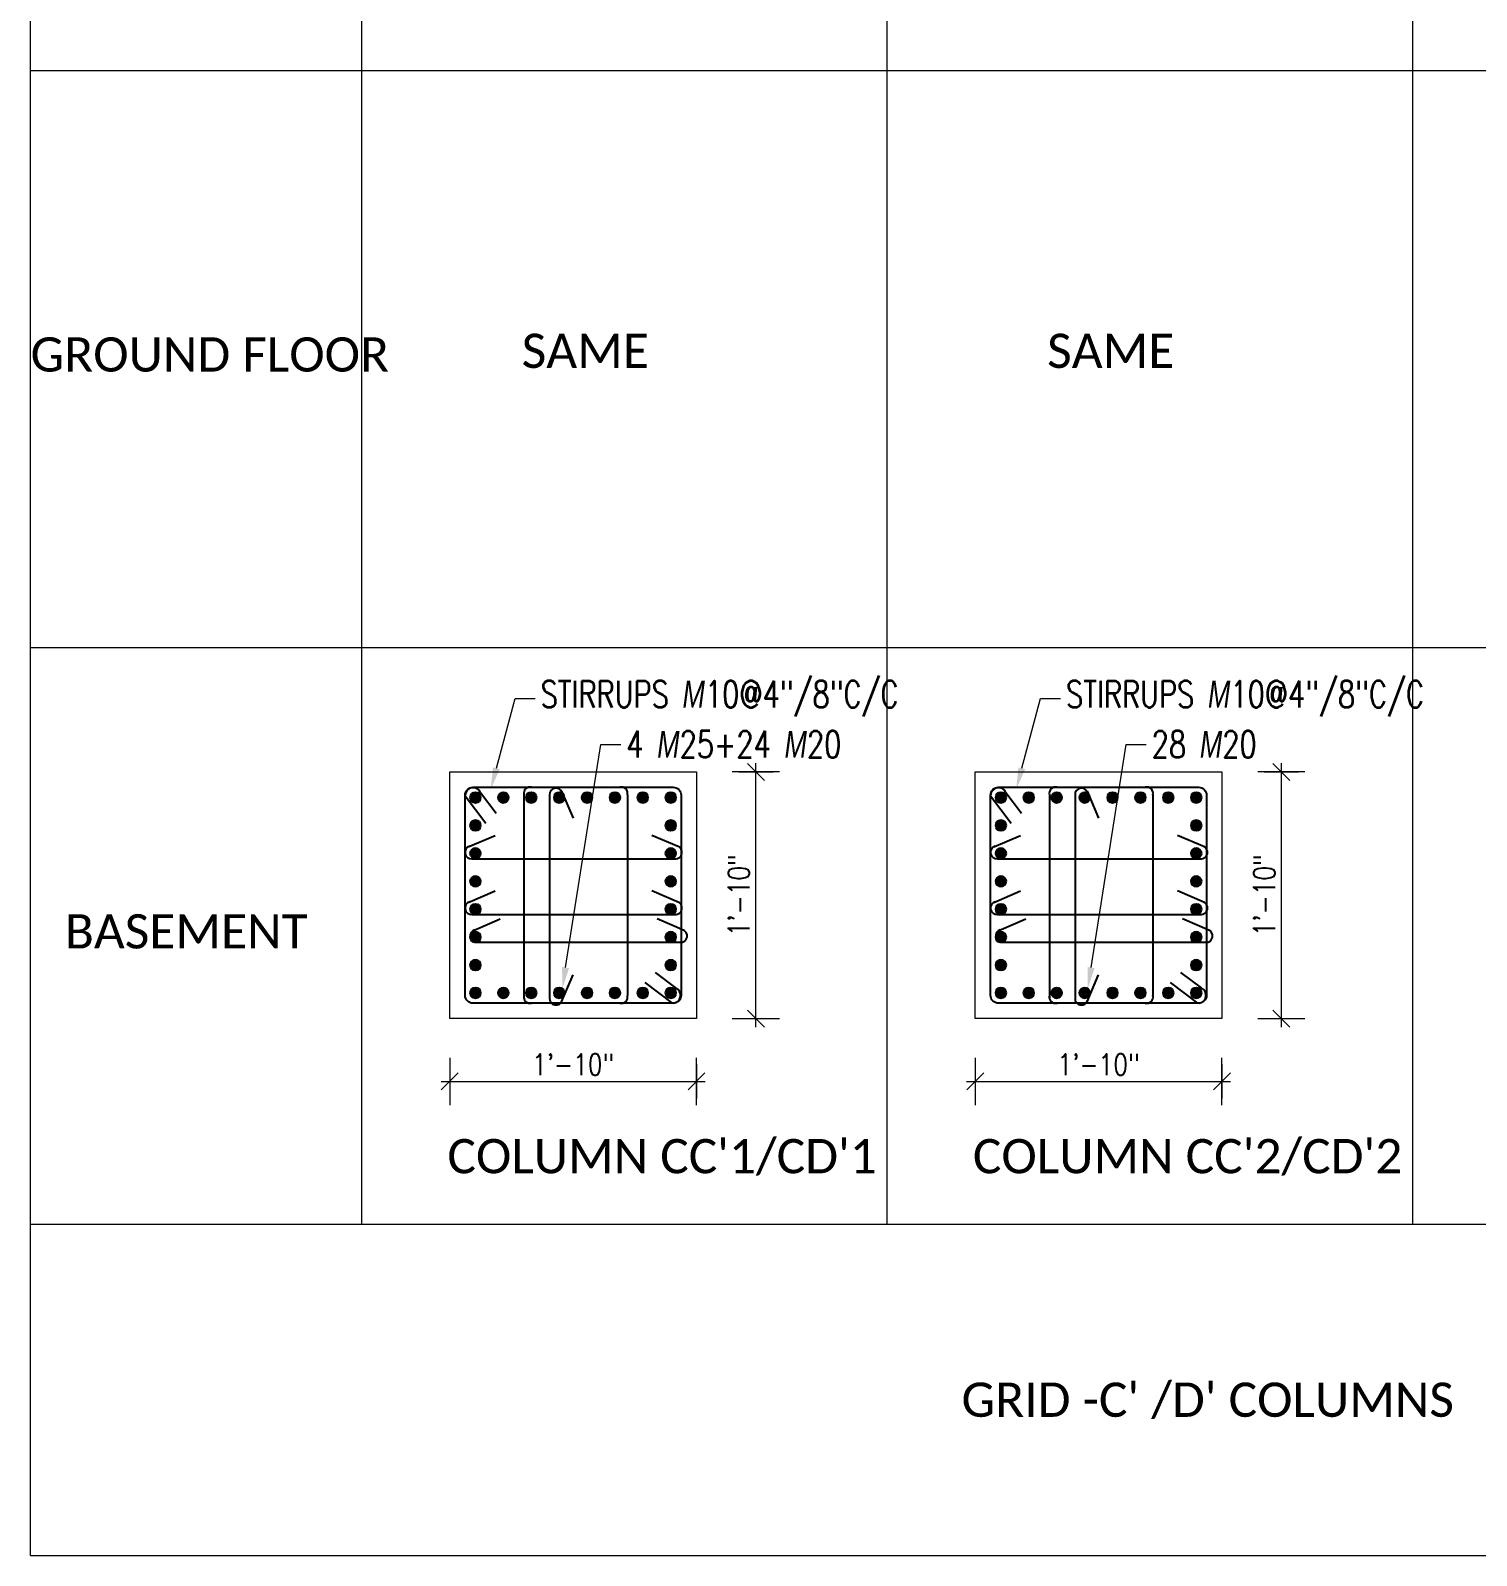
# Model space of a CAD drawing. Header units: inches. Extents: x 0 to 162649, y -36601 to -26324.
# Drawn here: x 144384.5 to 144511.1, y -29607 to -29473.5 of the extents above; entities that cross this region are included whole.
import ezdxf
from ezdxf import colors
from ezdxf.entities.mleader import LeaderData, LeaderLine
from ezdxf.math import Vec2, Vec3

# ---------------------------------------------------------------- set-up
doc = ezdxf.new("R2010")
doc.units = ezdxf.units.IN
doc.header["$MEASUREMENT"] = 0
for name, color, linetype, lineweight in [('Column', 211, 'Continuous', 9), ('dimention', 1, 'Continuous', 13), ('Line', 31, 'Continuous', 5), ('OL_AR_Text', 140, 'Continuous', 5), ('Rein', 3, 'Continuous', 30), ('Stirrups', 191, 'Continuous', 25), ('TEXT', 7, 'Continuous', 9)]:
    doc.layers.add(name, color=color, linetype=linetype, lineweight=lineweight)
doc.styles.add('1-8 Annotative Text', font='calibri.ttf', dxfattribs={"height": 0.125})
doc.styles.add('DIM', font='simplex.shx', dxfattribs={"width": 0.75})
doc.styles.add('rmtext', font='romans.shx', dxfattribs={"width": 0.8})
doc.dimstyles.new('DIM-24', dxfattribs={"dimscale": 24, "dimtxt": 0.078125, "dimasz": 0.0625, "dimexe": 0.0625, "dimexo": 0.015625, "dimgap": 0.015625, "dimtad": 1, "dimdec": 1, "dimzin": 3, "dimdsep": 46, "dimlunit": 4, "dimtxsty": 'rmtext', "dimblk": 'OBLIQUE', "dimcen": 0.09375, "dimdle": 0.03125, "dimclrd": 1, "dimclre": 1, "dimclrt": 2, "dimadec": 0, "dimazin": 0, "dimtfac": 0.75, "dimtdec": 1, "dimtix": 1, "dimtmove": 0, "dimatfit": 3, "dimfxl": 0.0625, "dimfxlon": 1, "dimfrac": 1, "dimtolj": 1, "dimtzin": 0, "dimlwd": -1, "dimlwe": 5, "dimarcsym": 0})

# ---------------------------------------------------------------- blocks, each defined once
blk = doc.blocks.new('_Oblique')
for p, q in [((0, -1.375), (0, 1.375)), ((-0.495, -0.495), (0.495, 0.495))]:
    blk.add_line(p, q)
blk = doc.blocks.new('*D803')
at = {"layer": 'Defpoints', "color": 0, "transparency": 16777216}
for p in [(144421.17, -29560), (144442.77, -29560), (144442.77, -29565.5)]:
    blk.add_point(p, dxfattribs=at)
at = {"layer": 'dimention', "color": 1, "lineweight": 5, "transparency": 16777216}
for p, q in [((144421.17, -29564), (144421.17, -29567)), ((144442.77, -29564), (144442.77, -29567))]:
    blk.add_line(p, q, dxfattribs=at)
at = {"layer": 'dimention', "color": 1, "transparency": 16777216}
blk.add_line((144420.42, -29565.5), (144443.52, -29565.5), dxfattribs=at)
at = {"layer": 'dimention', "color": 1, "transparency": 16777216, "xscale": 1.5, "yscale": 1.5, "zscale": 1.5, "rotation": 180}
blk.add_blockref('_Oblique', (144421.17, -29565.5), dxfattribs=at)
at = {"layer": 'dimention', "color": 1, "transparency": 16777216, "xscale": 1.5, "yscale": 1.5, "zscale": 1.5}
blk.add_blockref('_Oblique', (144442.77, -29565.5), dxfattribs=at)
at = {"layer": 'dimention', "color": 2, "transparency": 16777216, "insert": (144431.97, -29564.01), "char_height": 1.875, "attachment_point": 5, "style": 'rmtext'}
blk.add_mtext('\\A1;1\'-10"', dxfattribs=at)
blk = doc.blocks.new('*D804')
at = {"layer": 'Defpoints', "color": 0, "transparency": 16777216}
for p in [(144442.77, -29538.4), (144447.97, -29538.4), (144442.77, -29560)]:
    blk.add_point(p, dxfattribs=at)
at = {"layer": 'dimention', "color": 1, "transparency": 16777216}
blk.add_line((144447.97, -29560.75), (144447.97, -29537.65), dxfattribs=at)
at = {"layer": 'dimention', "color": 1, "lineweight": 5, "transparency": 16777216}
for p, q in [((144446.47, -29538.4), (144449.47, -29538.4)), ((144446.47, -29560), (144449.47, -29560))]:
    blk.add_line(p, q, dxfattribs=at)
at = {"layer": 'dimention', "color": 1, "transparency": 16777216, "xscale": 1.5, "yscale": 1.5, "zscale": 1.5}
for p, rotation in [((144447.97, -29538.4), 90), ((144447.97, -29560), 270)]:
    blk.add_blockref('_Oblique', p, dxfattribs=dict(at, rotation=rotation))
at = {"layer": 'dimention', "color": 2, "transparency": 16777216, "insert": (144446.48, -29549.2), "char_height": 1.875, "attachment_point": 5, "rotation": 90, "style": 'rmtext'}
blk.add_mtext('\\A1;1\'-10"', dxfattribs=at)
blk = doc.blocks.new('*D781')
at = {"layer": 'Defpoints', "color": 0, "transparency": 16777216}
for p in [(144467.17, -29560), (144488.77, -29560), (144488.77, -29565.5)]:
    blk.add_point(p, dxfattribs=at)
at = {"layer": 'dimention', "color": 1, "lineweight": 5, "transparency": 16777216}
for p, q in [((144467.17, -29564), (144467.17, -29567)), ((144488.77, -29564), (144488.77, -29567))]:
    blk.add_line(p, q, dxfattribs=at)
at = {"layer": 'dimention', "color": 1, "transparency": 16777216}
blk.add_line((144466.42, -29565.5), (144489.52, -29565.5), dxfattribs=at)
at = {"layer": 'dimention', "color": 1, "transparency": 16777216, "xscale": 1.5, "yscale": 1.5, "zscale": 1.5, "rotation": 180}
blk.add_blockref('_Oblique', (144467.17, -29565.5), dxfattribs=at)
at = {"layer": 'dimention', "color": 1, "transparency": 16777216, "xscale": 1.5, "yscale": 1.5, "zscale": 1.5}
blk.add_blockref('_Oblique', (144488.77, -29565.5), dxfattribs=at)
at = {"layer": 'dimention', "color": 2, "transparency": 16777216, "insert": (144477.97, -29564.01), "char_height": 1.875, "attachment_point": 5, "style": 'rmtext'}
blk.add_mtext('\\A1;1\'-10"', dxfattribs=at)
blk = doc.blocks.new('*D782')
at = {"layer": 'Defpoints', "color": 0, "transparency": 16777216}
for p in [(144488.77, -29538.4), (144493.97, -29538.4), (144488.77, -29560)]:
    blk.add_point(p, dxfattribs=at)
at = {"layer": 'dimention', "color": 1, "transparency": 16777216}
blk.add_line((144493.97, -29560.75), (144493.97, -29537.65), dxfattribs=at)
at = {"layer": 'dimention', "color": 1, "lineweight": 5, "transparency": 16777216}
for p, q in [((144492.47, -29538.4), (144495.47, -29538.4)), ((144492.47, -29560), (144495.47, -29560))]:
    blk.add_line(p, q, dxfattribs=at)
at = {"layer": 'dimention', "color": 1, "transparency": 16777216, "xscale": 1.5, "yscale": 1.5, "zscale": 1.5}
for p, rotation in [((144493.97, -29538.4), 90), ((144493.97, -29560), 270)]:
    blk.add_blockref('_Oblique', p, dxfattribs=dict(at, rotation=rotation))
at = {"layer": 'dimention', "color": 2, "transparency": 16777216, "insert": (144492.48, -29549.2), "char_height": 1.875, "attachment_point": 5, "rotation": 90, "style": 'rmtext'}
blk.add_mtext('\\A1;1\'-10"', dxfattribs=at)

msp = doc.modelspace()

# ---------------------------------------------------------------- hatches: boundary and pattern name
at = {"layer": 'Rein'}
h = msp.add_hatch(color=256, dxfattribs=at)
h.dxf.hatch_style = 1
h.paths.add_polyline_path([(144423.87, -29540.65, 1), (144422.97, -29540.65, 1)])
h = msp.add_hatch(color=256, dxfattribs=at)
h.dxf.hatch_style = 1
h.paths.add_polyline_path([(144426.31, -29540.65, 1), (144425.41, -29540.65, 1)])
h = msp.add_hatch(color=256, dxfattribs=at)
h.dxf.hatch_style = 1
h.paths.add_polyline_path([(144428.75, -29540.65, 1), (144427.85, -29540.65, 1)])
h = msp.add_hatch(color=256, dxfattribs=at)
h.dxf.hatch_style = 1
h.paths.add_polyline_path([(144431.2, -29540.65, 1), (144430.3, -29540.65, 1)])
h = msp.add_hatch(color=256, dxfattribs=at)
h.dxf.hatch_style = 1
h.paths.add_polyline_path([(144433.64, -29540.65, 1), (144432.74, -29540.65, 1)])
h = msp.add_hatch(color=256, dxfattribs=at)
h.dxf.hatch_style = 1
h.paths.add_polyline_path([(144436.08, -29540.65, 1), (144435.18, -29540.65, 1)])
h = msp.add_hatch(color=256, dxfattribs=at)
h.dxf.hatch_style = 1
h.paths.add_polyline_path([(144438.52, -29540.65, 1), (144437.62, -29540.65, 1)])
h = msp.add_hatch(color=256, dxfattribs=at)
h.dxf.hatch_style = 1
h.paths.add_polyline_path([(144440.97, -29540.65, 1), (144440.07, -29540.65, 1)])
h = msp.add_hatch(color=256, dxfattribs=at)
h.dxf.hatch_style = 1
h.paths.add_polyline_path([(144469.87, -29540.65, 1), (144468.97, -29540.65, 1)])
h = msp.add_hatch(color=256, dxfattribs=at)
h.dxf.hatch_style = 1
h.paths.add_polyline_path([(144472.31, -29540.65, 1), (144471.41, -29540.65, 1)])
h = msp.add_hatch(color=256, dxfattribs=at)
h.dxf.hatch_style = 1
h.paths.add_polyline_path([(144474.75, -29540.65, 1), (144473.85, -29540.65, 1)])
h = msp.add_hatch(color=256, dxfattribs=at)
h.dxf.hatch_style = 1
h.paths.add_polyline_path([(144477.2, -29540.65, 1), (144476.3, -29540.65, 1)])
h = msp.add_hatch(color=256, dxfattribs=at)
h.dxf.hatch_style = 1
h.paths.add_polyline_path([(144479.64, -29540.65, 1), (144478.74, -29540.65, 1)])
h = msp.add_hatch(color=256, dxfattribs=at)
h.dxf.hatch_style = 1
h.paths.add_polyline_path([(144482.08, -29540.65, 1), (144481.18, -29540.65, 1)])
h = msp.add_hatch(color=256, dxfattribs=at)
h.dxf.hatch_style = 1
h.paths.add_polyline_path([(144484.52, -29540.65, 1), (144483.62, -29540.65, 1)])
h = msp.add_hatch(color=256, dxfattribs=at)
h.dxf.hatch_style = 1
h.paths.add_polyline_path([(144486.97, -29540.65, 1), (144486.07, -29540.65, 1)])
h = msp.add_hatch(color=256, dxfattribs=at)
h.dxf.hatch_style = 1
h.paths.add_polyline_path([(144423.87, -29543.09, 1), (144422.97, -29543.09, 1)])
h = msp.add_hatch(color=256, dxfattribs=at)
h.dxf.hatch_style = 1
h.paths.add_polyline_path([(144440.97, -29543.09, 1), (144440.07, -29543.09, 1)])
h = msp.add_hatch(color=256, dxfattribs=at)
h.dxf.hatch_style = 1
h.paths.add_polyline_path([(144469.87, -29543.09, 1), (144468.97, -29543.09, 1)])
h = msp.add_hatch(color=256, dxfattribs=at)
h.dxf.hatch_style = 1
h.paths.add_polyline_path([(144486.97, -29543.09, 1), (144486.07, -29543.09, 1)])
h = msp.add_hatch(color=256, dxfattribs=at)
h.dxf.hatch_style = 1
h.paths.add_polyline_path([(144423.87, -29545.53, 1), (144422.97, -29545.53, 1)])
h = msp.add_hatch(color=256, dxfattribs=at)
h.dxf.hatch_style = 1
h.paths.add_polyline_path([(144440.97, -29545.53, 1), (144440.07, -29545.53, 1)])
h = msp.add_hatch(color=256, dxfattribs=at)
h.dxf.hatch_style = 1
h.paths.add_polyline_path([(144469.87, -29545.53, 1), (144468.97, -29545.53, 1)])
h = msp.add_hatch(color=256, dxfattribs=at)
h.dxf.hatch_style = 1
h.paths.add_polyline_path([(144486.97, -29545.53, 1), (144486.07, -29545.53, 1)])
h = msp.add_hatch(color=256, dxfattribs=at)
h.dxf.hatch_style = 1
h.paths.add_polyline_path([(144423.87, -29547.98, 1), (144422.97, -29547.98, 1)])
h = msp.add_hatch(color=256, dxfattribs=at)
h.dxf.hatch_style = 1
h.paths.add_polyline_path([(144440.97, -29547.98, 1), (144440.07, -29547.98, 1)])
h = msp.add_hatch(color=256, dxfattribs=at)
h.dxf.hatch_style = 1
h.paths.add_polyline_path([(144469.87, -29547.98, 1), (144468.97, -29547.98, 1)])
h = msp.add_hatch(color=256, dxfattribs=at)
h.dxf.hatch_style = 1
h.paths.add_polyline_path([(144486.97, -29547.98, 1), (144486.07, -29547.98, 1)])
h = msp.add_hatch(color=256, dxfattribs=at)
h.dxf.hatch_style = 1
h.paths.add_polyline_path([(144423.87, -29550.42, 1), (144422.97, -29550.42, 1)])
h = msp.add_hatch(color=256, dxfattribs=at)
h.dxf.hatch_style = 1
h.paths.add_polyline_path([(144440.97, -29550.42, 1), (144440.07, -29550.42, 1)])
h = msp.add_hatch(color=256, dxfattribs=at)
h.dxf.hatch_style = 1
h.paths.add_polyline_path([(144469.87, -29550.42, 1), (144468.97, -29550.42, 1)])
h = msp.add_hatch(color=256, dxfattribs=at)
h.dxf.hatch_style = 1
h.paths.add_polyline_path([(144486.97, -29550.42, 1), (144486.07, -29550.42, 1)])
h = msp.add_hatch(color=256, dxfattribs=at)
h.dxf.hatch_style = 1
h.paths.add_polyline_path([(144423.87, -29552.86, 1), (144422.97, -29552.86, 1)])
h = msp.add_hatch(color=256, dxfattribs=at)
h.dxf.hatch_style = 1
h.paths.add_polyline_path([(144440.97, -29552.86, 1), (144440.07, -29552.86, 1)])
h = msp.add_hatch(color=256, dxfattribs=at)
h.dxf.hatch_style = 1
h.paths.add_polyline_path([(144469.87, -29552.86, 1), (144468.97, -29552.86, 1)])
h = msp.add_hatch(color=256, dxfattribs=at)
h.dxf.hatch_style = 1
h.paths.add_polyline_path([(144486.97, -29552.86, 1), (144486.07, -29552.86, 1)])
h = msp.add_hatch(color=256, dxfattribs=at)
h.dxf.hatch_style = 1
h.paths.add_polyline_path([(144423.87, -29555.31, 1), (144422.97, -29555.31, 1)])
h = msp.add_hatch(color=256, dxfattribs=at)
h.dxf.hatch_style = 1
h.paths.add_polyline_path([(144440.97, -29555.31, 1), (144440.07, -29555.31, 1)])
h = msp.add_hatch(color=256, dxfattribs=at)
h.dxf.hatch_style = 1
h.paths.add_polyline_path([(144469.87, -29555.31, 1), (144468.97, -29555.31, 1)])
h = msp.add_hatch(color=256, dxfattribs=at)
h.dxf.hatch_style = 1
h.paths.add_polyline_path([(144486.97, -29555.31, 1), (144486.07, -29555.31, 1)])
h = msp.add_hatch(color=256, dxfattribs=at)
h.dxf.hatch_style = 1
h.paths.add_polyline_path([(144423.87, -29557.75, 1), (144422.97, -29557.75, 1)])
h = msp.add_hatch(color=256, dxfattribs=at)
h.dxf.hatch_style = 1
h.paths.add_polyline_path([(144426.31, -29557.75, 1), (144425.41, -29557.75, 1)])
h = msp.add_hatch(color=256, dxfattribs=at)
h.dxf.hatch_style = 1
h.paths.add_polyline_path([(144428.75, -29557.75, 1), (144427.85, -29557.75, 1)])
h = msp.add_hatch(color=256, dxfattribs=at)
h.dxf.hatch_style = 1
h.paths.add_polyline_path([(144431.2, -29557.75, 1), (144430.3, -29557.75, 1)])
h = msp.add_hatch(color=256, dxfattribs=at)
h.dxf.hatch_style = 1
h.paths.add_polyline_path([(144433.64, -29557.75, 1), (144432.74, -29557.75, 1)])
h = msp.add_hatch(color=256, dxfattribs=at)
h.dxf.hatch_style = 1
h.paths.add_polyline_path([(144436.08, -29557.75, 1), (144435.18, -29557.75, 1)])
h = msp.add_hatch(color=256, dxfattribs=at)
h.dxf.hatch_style = 1
h.paths.add_polyline_path([(144438.52, -29557.75, 1), (144437.62, -29557.75, 1)])
h = msp.add_hatch(color=256, dxfattribs=at)
h.dxf.hatch_style = 1
h.paths.add_polyline_path([(144440.97, -29557.75, 1), (144440.07, -29557.75, 1)])
h = msp.add_hatch(color=256, dxfattribs=at)
h.dxf.hatch_style = 1
h.paths.add_polyline_path([(144469.87, -29557.75, 1), (144468.97, -29557.75, 1)])
h = msp.add_hatch(color=256, dxfattribs=at)
h.dxf.hatch_style = 1
h.paths.add_polyline_path([(144472.31, -29557.75, 1), (144471.41, -29557.75, 1)])
h = msp.add_hatch(color=256, dxfattribs=at)
h.dxf.hatch_style = 1
h.paths.add_polyline_path([(144474.75, -29557.75, 1), (144473.85, -29557.75, 1)])
h = msp.add_hatch(color=256, dxfattribs=at)
h.dxf.hatch_style = 1
h.paths.add_polyline_path([(144477.2, -29557.75, 1), (144476.3, -29557.75, 1)])
h = msp.add_hatch(color=256, dxfattribs=at)
h.dxf.hatch_style = 1
h.paths.add_polyline_path([(144479.64, -29557.75, 1), (144478.74, -29557.75, 1)])
h = msp.add_hatch(color=256, dxfattribs=at)
h.dxf.hatch_style = 1
h.paths.add_polyline_path([(144482.08, -29557.75, 1), (144481.18, -29557.75, 1)])
h = msp.add_hatch(color=256, dxfattribs=at)
h.dxf.hatch_style = 1
h.paths.add_polyline_path([(144484.52, -29557.75, 1), (144483.62, -29557.75, 1)])
h = msp.add_hatch(color=256, dxfattribs=at)
h.dxf.hatch_style = 1
h.paths.add_polyline_path([(144486.97, -29557.75, 1), (144486.07, -29557.75, 1)])

# ---------------------------------------------------------------- linework, layer by layer
at = {"layer": 'Column'}
for p, q in [((144428.33, -29539.75), (144428.56, -29539.75)), ((144474.33, -29539.75), (144474.56, -29539.75))]:
    msp.add_line(p, q, dxfattribs=at)
for points in [[(144421.17, -29538.4), (144442.77, -29538.4), (144442.77, -29560), (144421.17, -29560)], [(144467.17, -29538.4), (144488.77, -29538.4), (144488.77, -29560), (144467.17, -29560)]]:
    msp.add_lwpolyline(points, close=True, dxfattribs=at)
at = {"layer": 'Line'}
for p, q in [((144384.47, -29607), (144384.47, -29073)), ((144413.47, -29578), (144413.47, -29073)), ((144459.47, -29578), (144459.47, -29073)), ((144505.47, -29578), (144505.47, -29073)), ((144384.47, -29477), (144597.47, -29477)), ((144384.47, -29527.5), (144597.47, -29527.5)), ((144384.47, -29578), (144597.47, -29578)), ((144384.47, -29607), (144597.47, -29607))]:
    msp.add_line(p, q, dxfattribs=at)
at = {"layer": 'Rein'}
for centre in [(144423.42, -29540.65), (144425.86, -29540.65), (144428.3, -29540.65), (144430.75, -29540.65), (144433.19, -29540.65), (144435.63, -29540.65), (144438.07, -29540.65), (144440.52, -29540.65), (144469.42, -29540.65), (144471.86, -29540.65), (144474.3, -29540.65), (144476.75, -29540.65), (144479.19, -29540.65), (144481.63, -29540.65), (144484.07, -29540.65), (144486.52, -29540.65), (144423.42, -29543.09), (144440.52, -29543.09), (144469.42, -29543.09), (144486.52, -29543.09), (144423.42, -29545.53), (144440.52, -29545.53), (144469.42, -29545.53), (144486.52, -29545.53), (144423.42, -29547.98), (144440.52, -29547.98), (144469.42, -29547.98), (144486.52, -29547.98), (144423.42, -29550.42), (144440.52, -29550.42), (144469.42, -29550.42), (144486.52, -29550.42), (144423.42, -29552.86), (144440.52, -29552.86), (144469.42, -29552.86), (144486.52, -29552.86), (144423.42, -29555.31), (144440.52, -29555.31), (144469.42, -29555.31), (144486.52, -29555.31), (144423.42, -29557.75), (144425.86, -29557.75), (144428.3, -29557.75), (144430.75, -29557.75), (144433.19, -29557.75), (144435.63, -29557.75), (144438.07, -29557.75), (144440.52, -29557.75), (144469.42, -29557.75), (144471.86, -29557.75), (144474.3, -29557.75), (144476.75, -29557.75), (144479.19, -29557.75), (144481.63, -29557.75), (144484.07, -29557.75), (144486.52, -29557.75)]:
    msp.add_circle(centre, 0.45, dxfattribs=at)
at = {"layer": 'Stirrups'}
for p, q in [((144422.52, -29540.5), (144424.32, -29542.9)), ((144423.86, -29540.2), (144425.22, -29542)), ((144427.66, -29540.42), (144427.66, -29558.23)), ((144429.91, -29540.42), (144429.91, -29558.29)), ((144430.96, -29540.09), (144431.97, -29542.45)), ((144436.72, -29540.42), (144436.72, -29557.97)), ((144468.52, -29540.5), (144470.32, -29542.9)), ((144469.86, -29540.2), (144471.22, -29542)), ((144473.66, -29540.42), (144473.66, -29558.23)), ((144475.91, -29540.42), (144475.91, -29558.29)), ((144476.96, -29540.09), (144477.97, -29542.45)), ((144482.72, -29540.42), (144482.72, -29557.97)), ((144422.79, -29544.97), (144425.14, -29543.96)), ((144441.23, -29544.97), (144438.87, -29543.96)), ((144468.79, -29544.97), (144471.14, -29543.96)), ((144487.23, -29544.97), (144484.87, -29543.96)), ((144423.12, -29546.02), (144440.99, -29546.02)), ((144469.12, -29546.02), (144486.99, -29546.02)), ((144422.79, -29549.83), (144425.14, -29548.82)), ((144441.23, -29549.83), (144438.87, -29548.82)), ((144468.79, -29549.83), (144471.14, -29548.82)), ((144487.23, -29549.83), (144484.87, -29548.82)), ((144423.12, -29550.88), (144440.99, -29550.88)), ((144423.24, -29552.28), (144425.59, -29551.27)), ((144441.68, -29552.28), (144439.32, -29551.27)), ((144469.12, -29550.88), (144486.99, -29550.88)), ((144469.24, -29552.28), (144471.59, -29551.27)), ((144487.68, -29552.28), (144485.32, -29551.27)), ((144423.57, -29553.32), (144441.44, -29553.32)), ((144469.57, -29553.32), (144487.44, -29553.32)), ((144430.96, -29558.53), (144431.97, -29556.17)), ((144440.66, -29558.65), (144438.27, -29556.85)), ((144440.97, -29557.31), (144439.17, -29555.95)), ((144476.96, -29558.53), (144477.97, -29556.17)), ((144486.66, -29558.65), (144484.27, -29556.85)), ((144486.97, -29557.31), (144485.17, -29555.95))]:
    msp.add_line(p, q, dxfattribs=at)
for points in [[(144423.19, -29539.75), (144440.74, -29539.75, -0.414214), (144441.42, -29540.42), (144441.42, -29557.97, -0.414214), (144440.74, -29558.65), (144423.19, -29558.65, -0.414214), (144422.52, -29557.97), (144422.52, -29540.42, -0.414214)], [(144469.19, -29539.75), (144486.74, -29539.75, -0.414214), (144487.42, -29540.42), (144487.42, -29557.97, -0.414214), (144486.74, -29558.65), (144469.19, -29558.65, -0.414214), (144468.52, -29557.97), (144468.52, -29540.42, -0.414214)]]:
    msp.add_lwpolyline(points, format="xyb", close=True, dxfattribs=at)
for centre, radius, start, end in [((144423.22, -29540.48), 0.7, 23.7791, 175.3085), ((144428.21, -29540.29), 0.561, 76.7473, 193.2527), ((144430.47, -29540.38), 0.563, 15.9324, 184.7989), ((144436.18, -29540.29), 0.561, 346.7473, 103.2527), ((144469.22, -29540.48), 0.7, 23.7791, 175.3085), ((144474.21, -29540.29), 0.561, 76.7473, 193.2527), ((144476.47, -29540.38), 0.563, 15.9324, 184.7989), ((144482.18, -29540.29), 0.561, 346.7473, 103.2527), ((144423.07, -29545.45), 0.563, 105.9324, 274.7989), ((144440.94, -29545.45), 0.563, 265.2011, 74.0676), ((144469.07, -29545.45), 0.563, 105.9324, 274.7989), ((144486.94, -29545.45), 0.563, 265.2011, 74.0676), ((144423.07, -29550.32), 0.563, 105.9324, 274.7989), ((144440.94, -29550.32), 0.563, 265.2011, 74.0676), ((144469.07, -29550.32), 0.563, 105.9324, 274.7989), ((144486.94, -29550.32), 0.563, 265.2011, 74.0676), ((144423.52, -29552.76), 0.563, 105.9324, 274.7989), ((144441.39, -29552.76), 0.563, 265.2011, 74.0676), ((144469.52, -29552.76), 0.563, 105.9324, 274.7989), ((144487.39, -29552.76), 0.563, 265.2011, 74.0676), ((144428.21, -29558.1), 0.561, 166.7473, 283.2527), ((144430.47, -29558.25), 0.563, 175.2011, 344.0676), ((144436.18, -29558.1), 0.561, 256.7473, 13.2527), ((144440.68, -29557.95), 0.7, 274.6915, 66.2209), ((144474.21, -29558.1), 0.561, 166.7473, 283.2527), ((144476.47, -29558.25), 0.563, 175.2011, 344.0676), ((144482.18, -29558.1), 0.561, 256.7473, 13.2527), ((144486.68, -29557.95), 0.7, 274.6915, 66.2209)]:
    msp.add_arc(centre, radius, start, end, dxfattribs=at)

# ---------------------------------------------------------------- texts
at = {"layer": 'OL_AR_Text', "char_height": 3, "attachment_point": 1, "style": '1-8 Annotative Text'}
for s, insert in [('GROUND FLOOR', (144384.47, -29500.36)), ('SAME', (144427.47, -29500.04)), ('SAME', (144473.47, -29500.04)), ('BASEMENT', (144387.47, -29550.86)), ("GRID -C' /D' COLUMNS", (144465.97, -29591.86))]:
    msp.add_mtext_dynamic_manual_height_columns(s, width=432.2308, gutter_width=60, heights=[0], dxfattribs=dict(at, insert=insert))
for s, insert in [("COLUMN CC'1/CD'1", (144420.97, -29570.54)), ("COLUMN CC'2/CD'2", (144466.97, -29570.54))]:
    msp.add_mtext(s, dxfattribs=dict(at, insert=insert))

# ---------------------------------------------------------------- dimensions: what is measured, and where the dimension line sits
at = {"layer": 'dimention'}
for base, p1, p2, picture, middle in [((144447.97, -29538.4), (144442.77, -29560), (144442.77, -29538.4), '*D804', (144446.48, -29549.2)), ((144493.97, -29538.4), (144488.77, -29560), (144488.77, -29538.4), '*D782', (144492.48, -29549.2))]:
    dim = msp.add_linear_dim(base=base, p1=p1, p2=p2, angle=90, text='1\'-10"', dimstyle='DIM-24', dxfattribs=at)
    dim.commit()
    dim.dimension.update_dxf_attribs({"geometry": picture, "text_midpoint": middle})
for base, p1, p2, picture, middle in [((144442.77, -29565.5), (144421.17, -29560), (144442.77, -29560), '*D803', (144431.97, -29564.01)), ((144488.77, -29565.5), (144467.17, -29560), (144488.77, -29560), '*D781', (144477.97, -29564.01))]:
    dim = msp.add_linear_dim(base=base, p1=p1, p2=p2, text='1\'-10"', dimstyle='DIM-24', dxfattribs=at)
    dim.commit()
    dim.dimension.update_dxf_attribs({"geometry": picture, "text_midpoint": middle})

# ---------------------------------------------------------------- leaders
at = {"layer": 'TEXT'}
ml = msp.add_multileader_mtext('Standard', dxfattribs=at)
ml.set_content('STIRRUPS {\\Fgothici|c0;M}10@4"/8"C/C', color=256, style='DIM')
ml.set_leader_properties(color=1, linetype='ByLayer', lineweight=9)
ml.build(insert=Vec2(0, 0))
ml.multileader.update_dxf_attribs({"text_right_attachment_type": 2, "dogleg_length": 0.25, "arrow_head_size": 1.88, "scale": 40})
ctx = ml.context
ctx.base_point, ctx.scale, ctx.char_height, ctx.arrow_head_size, ctx.landing_gap_size, ctx.plane_origin = Vec3(144428.65, -29531.99), 40, 2.3438, 1.88, 0.469, Vec3(144484.46, -29537.64)
ctx.right_attachment = 2
notes = []
notes.append((ctx, [(0, (1, 1, 0), (144426.89, -29531.99), (1, 0), 1.76, [(0, [(144424.76, -29539.9)], 0, [])])]))
ctx.mtext.insert, ctx.mtext.flow_direction = Vec3(144429.12, -29530.42), 5
ml = msp.add_multileader_mtext('Standard', dxfattribs=at)
ml.set_content('STIRRUPS {\\Fgothici|c0;M}10@4"/8"C/C', color=256, style='DIM')
ml.set_leader_properties(color=1, linetype='ByLayer', lineweight=9)
ml.build(insert=Vec2(0, 0))
ml.multileader.update_dxf_attribs({"text_right_attachment_type": 2, "dogleg_length": 0.25, "arrow_head_size": 1.88, "scale": 40})
ctx = ml.context
ctx.base_point, ctx.scale, ctx.char_height, ctx.arrow_head_size, ctx.landing_gap_size, ctx.plane_origin = Vec3(144474.65, -29531.99), 40, 2.3438, 1.88, 0.469, Vec3(144530.46, -29537.64)
ctx.right_attachment = 2
notes.append((ctx, [(0, (1, 1, 0), (144472.89, -29531.99), (1, 0), 1.76, [(0, [(144470.76, -29539.9)], 0, [])])]))
ctx.mtext.insert, ctx.mtext.flow_direction = Vec3(144475.12, -29530.42), 5
ml = msp.add_multileader_mtext('Standard', dxfattribs=at)
ml.set_content('4 {\\Fgothici|c0;M}25+24 {\\Fgothici|c0;M}20', color=256, style='DIM')
ml.set_leader_properties(color=1, linetype='ByLayer', lineweight=9)
ml.build(insert=Vec2(0, 0))
ml.multileader.update_dxf_attribs({"text_right_attachment_type": 2, "dogleg_length": 0.25, "arrow_head_size": 1.88, "scale": 40})
ctx = ml.context
ctx.base_point, ctx.scale, ctx.char_height, ctx.arrow_head_size, ctx.landing_gap_size, ctx.plane_origin = Vec3(144436.15, -29535.99), 40, 2.3438, 1.88, 0.469, Vec3(144491.96, -29541.64)
ctx.right_attachment = 2
notes.append((ctx, [(0, (1, 1, 0), (144434.39, -29535.99), (1, 0), 1.76, [(0, [(144431.02, -29557.39)], 0, [])])]))
ctx.mtext.insert, ctx.mtext.flow_direction = Vec3(144436.62, -29534.81), 5
ml = msp.add_multileader_mtext('Standard', dxfattribs=at)
ml.set_content('28 {\\Fgothici|c0;M}20', color=256, style='DIM')
ml.set_leader_properties(color=1, linetype='ByLayer', lineweight=9)
ml.build(insert=Vec2(0, 0))
ml.multileader.update_dxf_attribs({"text_right_attachment_type": 2, "dogleg_length": 0.25, "arrow_head_size": 1.88, "scale": 40})
ctx = ml.context
ctx.base_point, ctx.scale, ctx.char_height, ctx.arrow_head_size, ctx.landing_gap_size, ctx.plane_origin = Vec3(144482.15, -29535.99), 40, 2.3438, 1.88, 0.469, Vec3(144537.96, -29541.64)
ctx.right_attachment = 2
notes.append((ctx, [(0, (1, 1, 0), (144480.39, -29535.99), (1, 0), 1.76, [(0, [(144477.02, -29557.39)], 0, [])])]))
ctx.mtext.insert, ctx.mtext.flow_direction = Vec3(144482.62, -29534.81), 5
for ctx, leaders in notes:
    for number, flags, end, landing, length, lines in leaders:
        leader = LeaderData()
        leader.index, (leader.has_last_leader_line, leader.has_dogleg_vector, leader.attachment_direction) = number, flags
        leader.last_leader_point, leader.dogleg_vector, leader.dogleg_length = Vec3(end), Vec3(landing), length
        for number, points, colour, breaks in lines:
            line = LeaderLine()
            line.index, line.vertices, line.color, line.breaks = number, Vec3.list(points), colors.encode_raw_color(colour), breaks
            leader.lines.append(line)
        ctx.leaders.append(leader)

doc.saveas('drawing.dxf')
